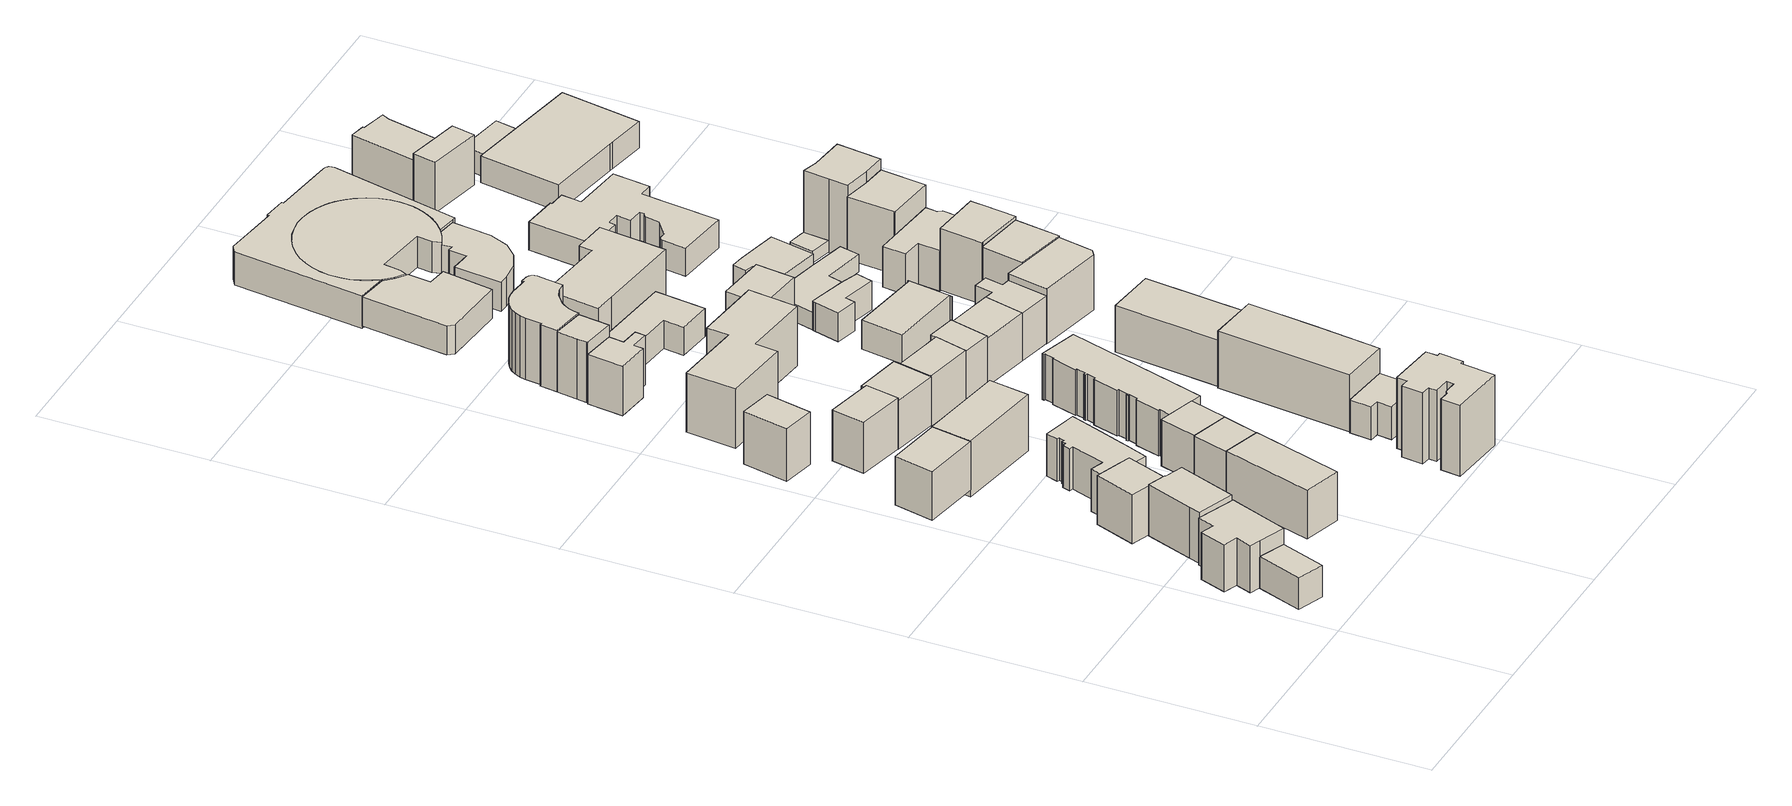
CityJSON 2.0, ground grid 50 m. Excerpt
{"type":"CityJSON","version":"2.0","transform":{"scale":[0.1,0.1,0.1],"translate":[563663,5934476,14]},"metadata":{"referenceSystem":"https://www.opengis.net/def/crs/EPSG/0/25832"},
"CityObjects":{
"building1":{"type":"Building","attributes":{"Gemeindeschluessel":"02100110","Geometrietyp2DReferenz":"3000","BezugspunktDach":"2000","function":"31001_1010","measuredHeight":10.44,"storeysAboveGround":2},"address":[{"country":"Germany","locality":"Hamburg","thoroughfareNumber":"71","thoroughfareName":"Bleicherstraße","postcode":"22767"}],"geometry":[{"type":"Solid","lod":"1","boundaries":[[[[0,1,2,3]],[[4,5,6,7]],[[2,4,7,3]],[[1,5,4,2]],[[0,6,5,1]],[[3,7,6,0]]]]}]},
"building2":{"type":"Building","attributes":{"Gemeindeschluessel":"02100110","Geometrietyp2DReferenz":"3000","BezugspunktDach":"2000","function":"31001_1010","measuredHeight":16.03,"storeysAboveGround":5},"address":[{"country":"Germany","locality":"Hamburg","thoroughfareNumber":"77","thoroughfareName":"Bleicherstraße","postcode":"22767"}],"geometry":[{"type":"Solid","lod":"1","boundaries":[[[[8,9,10,11,12,13,14,15,16]],[[17,18,19,20,21,22,23,24,25]],[[15,17,25,16]],[[14,18,17,15]],[[13,19,18,14]],[[12,20,19,13]],[[11,21,20,12]],[[10,22,21,11]],[[9,23,22,10]],[[8,24,23,9]],[[16,25,24,8]]]]}]},
"building3":{"type":"Building","attributes":{"Gemeindeschluessel":"02100110","Geometrietyp2DReferenz":"3000","BezugspunktDach":"2000","function":"31001_1010","measuredHeight":15.93,"storeysAboveGround":5},"address":[{"country":"Germany","locality":"Hamburg","thoroughfareNumber":"81","thoroughfareName":"Bleicherstraße","postcode":"22767"}],"geometry":[{"type":"Solid","lod":"1","boundaries":[[[[26,27,28,29,30,31,32]],[[33,34,35,36,37,38,39]],[[31,33,39,32]],[[30,34,33,31]],[[29,35,34,30]],[[28,36,35,29]],[[27,37,36,28]],[[26,38,37,27]],[[32,39,38,26]]]]}]},
"building4":{"type":"Building","attributes":{"Gemeindeschluessel":"02100110","Geometrietyp2DReferenz":"3000","BezugspunktDach":"2000","function":"31001_1010","measuredHeight":17.23,"storeysAboveGround":4},"address":[{"country":"Germany","locality":"Hamburg","thoroughfareNumber":"85","thoroughfareName":"Bleicherstraße","postcode":"22767"}],"geometry":[{"type":"Solid","lod":"1","boundaries":[[[[40,41,42,43,44,45,46]],[[47,48,49,50,51,52,53]],[[45,47,53,46]],[[44,48,47,45]],[[43,49,48,44]],[[42,50,49,43]],[[41,51,50,42]],[[40,52,51,41]],[[46,53,52,40]]]]}]},
"building5":{"type":"Building","attributes":{"Gemeindeschluessel":"02100110","Geometrietyp2DReferenz":"3000","BezugspunktDach":"2000","function":"31001_1010","measuredHeight":17.04,"storeysAboveGround":4},"address":[{"country":"Germany","locality":"Hamburg","thoroughfareNumber":"23","thoroughfareName":"Thadenstraße","postcode":"22767"}],"geometry":[{"type":"Solid","lod":"1","boundaries":[[[[54,55,56,57]],[[58,59,60,61]],[[56,58,61,57]],[[55,59,58,56]],[[54,60,59,55]],[[57,61,60,54]]]]}]},
"building6":{"type":"Building","attributes":{"Gemeindeschluessel":"02100110","Geometrietyp2DReferenz":"3000","BezugspunktDach":"2000","function":"31001_1010","measuredHeight":17.11,"storeysAboveGround":4},"address":[{"country":"Germany","locality":"Hamburg","thoroughfareNumber":"70","thoroughfareName":"Bleicherstraße","postcode":"22767"}],"geometry":[{"type":"Solid","lod":"1","boundaries":[[[[62,63,64,65]],[[66,67,68,69]],[[64,66,69,65]],[[63,67,66,64]],[[62,68,67,63]],[[65,69,68,62]]]]}]},
"building7":{"type":"Building","attributes":{"Gemeindeschluessel":"02100110","Geometrietyp2DReferenz":"3000","BezugspunktDach":"2000","function":"31001_1010","measuredHeight":17.33,"storeysAboveGround":4},"address":[{"country":"Germany","locality":"Hamburg","thoroughfareNumber":"6","thoroughfareName":"Lerchenstraße","postcode":"22767"}],"geometry":[{"type":"Solid","lod":"1","boundaries":[[[[70,71,72,73]],[[74,75,76,77]],[[72,74,77,73]],[[71,75,74,72]],[[70,76,75,71]],[[73,77,76,70]]]]}]},
"building8":{"type":"Building","attributes":{"Gemeindeschluessel":"02100110","Geometrietyp2DReferenz":"3000","BezugspunktDach":"2000","function":"31001_1010","measuredHeight":14.76,"storeysAboveGround":3},"address":[{"country":"Germany","locality":"Hamburg","thoroughfareNumber":"87","thoroughfareName":"Bleicherstraße","postcode":"22767"}],"geometry":[{"type":"Solid","lod":"1","boundaries":[[[[78,79,80,81,82,83,84,85,86,87,88,89,90,91,92,93,94,95,96,97]],[[98,99,100,101,102,103,104,105,106,107,108,109,110,111,112,113,114,115,116,117]],[[96,98,117,97]],[[95,99,98,96]],[[94,100,99,95]],[[93,101,100,94]],[[92,102,101,93]],[[91,103,102,92]],[[90,104,103,91]],[[89,105,104,90]],[[88,106,105,89]],[[87,107,106,88]],[[86,108,107,87]],[[85,109,108,86]],[[84,110,109,85]],[[83,111,110,84]],[[82,112,111,83]],[[81,113,112,82]],[[80,114,113,81]],[[79,115,114,80]],[[78,116,115,79]],[[97,117,116,78]]]]}]},
"building9":{"type":"Building","attributes":{"Gemeindeschluessel":"02100110","Geometrietyp2DReferenz":"3000","BezugspunktDach":"2000","function":"31001_1010","measuredHeight":16.86,"storeysAboveGround":4},"address":[{"country":"Germany","locality":"Hamburg","thoroughfareNumber":"20","thoroughfareName":"Thadenstraße","postcode":"22767"}],"geometry":[{"type":"Solid","lod":"1","boundaries":[[[[118,119,120,121]],[[122,123,124,125]],[[120,122,125,121]],[[119,123,122,120]],[[118,124,123,119]],[[121,125,124,118]]]]}]},
"building10":{"type":"Building","attributes":{"Gemeindeschluessel":"02100110","Geometrietyp2DReferenz":"3000","BezugspunktDach":"2000","function":"31001_1120","measuredHeight":19.42,"storeysAboveGround":4},"address":[{"country":"Germany","locality":"Hamburg","thoroughfareNumber":"15","thoroughfareName":"Thadenstraße","postcode":"22767"}],"geometry":[{"type":"Solid","lod":"1","boundaries":[[[[126,127,128,129]],[[130,131,132,133]],[[128,130,133,129]],[[127,131,130,128]],[[126,132,131,127]],[[129,133,132,126]]]]}]},
"building11":{"type":"Building","attributes":{"Gemeindeschluessel":"02100110","Geometrietyp2DReferenz":"3000","BezugspunktDach":"2000","function":"31001_1010","measuredHeight":16.41,"storeysAboveGround":4},"address":[{"country":"Germany","locality":"Hamburg","thoroughfareNumber":"74","thoroughfareName":"Bleicherstraße","postcode":"22767"}],"geometry":[{"type":"Solid","lod":"1","boundaries":[[[[134,135,136,137]],[[138,139,140,141]],[[136,138,141,137]],[[135,139,138,136]],[[134,140,139,135]],[[137,141,140,134]]]]}]},
"building12":{"type":"Building","attributes":{"Gemeindeschluessel":"02100110","Geometrietyp2DReferenz":"3000","BezugspunktDach":"2000","function":"31001_1010","measuredHeight":16.32,"storeysAboveGround":4},"address":[{"country":"Germany","locality":"Hamburg","thoroughfareNumber":"76","thoroughfareName":"Bleicherstraße","postcode":"22767"}],"geometry":[{"type":"Solid","lod":"1","boundaries":[[[[137,142,143,134]],[[144,145,146,147]],[[143,144,147,134]],[[142,145,144,143]],[[137,146,145,142]],[[134,147,146,137]]]]}]},
"building13":{"type":"Building","attributes":{"Gemeindeschluessel":"02100110","Geometrietyp2DReferenz":"3000","BezugspunktDach":"2000","function":"31001_1010","measuredHeight":15.08,"storeysAboveGround":4},"address":[{"country":"Germany","locality":"Hamburg","thoroughfareNumber":"16","thoroughfareName":"Thadenstraße","postcode":"22767"}],"geometry":[{"type":"Solid","lod":"1","boundaries":[[[[148,149,150,151,152,153]],[[154,155,156,157,158,159]],[[152,154,159,153]],[[151,155,154,152]],[[150,156,155,151]],[[149,157,156,150]],[[148,158,157,149]],[[153,159,158,148]]]]}]},
"building14":{"type":"Building","attributes":{"Gemeindeschluessel":"02100110","Geometrietyp2DReferenz":"3000","BezugspunktDach":"2000","function":"31001_1010","measuredHeight":16.01,"storeysAboveGround":4},"address":[{"country":"Germany","locality":"Hamburg","thoroughfareNumber":"20","thoroughfareName":"Lerchenstraße","postcode":"22767"}],"geometry":[{"type":"Solid","lod":"1","boundaries":[[[[160,161,162,163,164,165,166,167]],[[168,169,170,171,172,173,174,175]],[[166,168,175,167]],[[165,169,168,166]],[[164,170,169,165]],[[163,171,170,164]],[[162,172,171,163]],[[161,173,172,162]],[[160,174,173,161]],[[167,175,174,160]]]]}]},
"building15":{"type":"Building","attributes":{"Gemeindeschluessel":"02100110","Geometrietyp2DReferenz":"3000","BezugspunktDach":"2000","function":"31001_1010","measuredHeight":18.78,"storeysAboveGround":4},"address":[{"country":"Germany","locality":"Hamburg","thoroughfareNumber":"24","thoroughfareName":"Lerchenstraße","postcode":"22767"}],"geometry":[{"type":"Solid","lod":"1","boundaries":[[[[176,177,178,179,180,181]],[[182,183,184,185,186,187]],[[180,182,187,181]],[[179,183,182,180]],[[178,184,183,179]],[[177,185,184,178]],[[176,186,185,177]],[[181,187,186,176]]]]}]},
"building16":{"type":"Building","attributes":{"Gemeindeschluessel":"02100110","Geometrietyp2DReferenz":"3000","BezugspunktDach":"2000","function":"31001_2100","measuredHeight":21.26,"storeysAboveGround":2},"address":[{"country":"Germany","locality":"Hamburg","thoroughfareNumber":"16","thoroughfareName":"Lerchenstraße","postcode":"22767"}],"geometry":[{"type":"Solid","lod":"1","boundaries":[[[[188,189,190,191,192,193,194,195]],[[196,197,198,199,200,201,202,203]],[[194,196,203,195]],[[193,197,196,194]],[[192,198,197,193]],[[191,199,198,192]],[[190,200,199,191]],[[189,201,200,190]],[[188,202,201,189]],[[195,203,202,188]]]]}]},
"building17":{"type":"Building","attributes":{"Gemeindeschluessel":"02100110","Geometrietyp2DReferenz":"3000","BezugspunktDach":"2000","function":"31001_1010","measuredHeight":16.61,"storeysAboveGround":4},"address":[{"country":"Germany","locality":"Hamburg","thoroughfareNumber":"14","thoroughfareName":"Thadenstraße","postcode":"22767"}],"geometry":[{"type":"Solid","lod":"1","boundaries":[[[[204,205,206,207]],[[208,209,210,211]],[[206,208,211,207]],[[205,209,208,206]],[[204,210,209,205]],[[207,211,210,204]]]]}]},
"building18":{"type":"Building","attributes":{"Gemeindeschluessel":"02100110","Geometrietyp2DReferenz":"3000","BezugspunktDach":"2000","function":"31001_1010","measuredHeight":16.16,"storeysAboveGround":4},"address":[{"country":"Germany","locality":"Hamburg","thoroughfareNumber":"78","thoroughfareName":"Bleicherstraße","postcode":"22767"}],"geometry":[{"type":"Solid","lod":"1","boundaries":[[[[212,213,214,215,216,217,218,219,220,221,222,223,224,225,226,227,228,229,230,231,232,233,234,235,236,237]],[[238,239,240,241,242,243,244,245,246,247,248,249,250,251,252,253,254,255,256,257,258,259,260,261,262,263]],[[236,238,263,237]],[[235,239,238,236]],[[234,240,239,235]],[[233,241,240,234]],[[232,242,241,233]],[[231,243,242,232]],[[230,244,243,231]],[[229,245,244,230]],[[228,246,245,229]],[[227,247,246,228]],[[226,248,247,227]],[[225,249,248,226]],[[224,250,249,225]],[[223,251,250,224]],[[222,252,251,223]],[[221,253,252,222]],[[220,254,253,221]],[[219,255,254,220]],[[218,256,255,219]],[[217,257,256,218]],[[216,258,257,217]],[[215,259,258,216]],[[214,260,259,215]],[[213,261,260,214]],[[212,262,261,213]],[[237,263,262,212]]]]}]},
"building19":{"type":"Building","attributes":{"Gemeindeschluessel":"02100110","Geometrietyp2DReferenz":"3000","BezugspunktDach":"2000","function":"31001_1120","measuredHeight":22.78,"storeysAboveGround":6},"address":[{"country":"Germany","locality":"Hamburg","thoroughfareNumber":"43","thoroughfareName":"Wohlwillstraße","postcode":"22767"}],"geometry":[{"type":"Solid","lod":"1","boundaries":[[[[264,265,266,267,268,269,270,271,272,273,274,275,276,277,278,279,280,281]],[[282,283,284,285,286,287,288,289,290,291,292,293,294,295,296,297,298,299]],[[280,282,299,281]],[[279,283,282,280]],[[278,284,283,279]],[[277,285,284,278]],[[276,286,285,277]],[[275,287,286,276]],[[274,288,287,275]],[[273,289,288,274]],[[272,290,289,273]],[[271,291,290,272]],[[270,292,291,271]],[[269,293,292,270]],[[268,294,293,269]],[[267,295,294,268]],[[266,296,295,267]],[[265,297,296,266]],[[264,298,297,265]],[[281,299,298,264]]]]}]},
"building20":{"type":"Building","attributes":{"Gemeindeschluessel":"02100110","Geometrietyp2DReferenz":"3000","BezugspunktDach":"2000","function":"31001_2010","measuredHeight":19.16,"storeysAboveGround":6},"address":[{"country":"Germany","locality":"Hamburg","thoroughfareNumber":"28","thoroughfareName":"Lerchenstraße","postcode":"22767"}],"geometry":[{"type":"Solid","lod":"1","boundaries":[[[[300,301,302,303,304,305,306,307,308,309,310,311,312,313,314,315,316,317,318,319,320,321,322,323,324,325,326,327,328,329]],[[330,331,332,333,334,335,336,337,338,339,340,341,342,343,344,345,346,347,348,349,350,351,352,353,354,355,356,357,358,359]],[[328,330,359,329]],[[327,331,330,328]],[[326,332,331,327]],[[325,333,332,326]],[[324,334,333,325]],[[323,335,334,324]],[[322,336,335,323]],[[321,337,336,322]],[[320,338,337,321]],[[319,339,338,320]],[[318,340,339,319]],[[317,341,340,318]],[[316,342,341,317]],[[315,343,342,316]],[[314,344,343,315]],[[313,345,344,314]],[[312,346,345,313]],[[311,347,346,312]],[[310,348,347,311]],[[309,349,348,310]],[[308,350,349,309]],[[307,351,350,308]],[[306,352,351,307]],[[305,353,352,306]],[[304,354,353,305]],[[303,355,354,304]],[[302,356,355,303]],[[301,357,356,302]],[[300,358,357,301]],[[329,359,358,300]]]]}]},
"building21":{"type":"Building","attributes":{"Gemeindeschluessel":"02100110","Geometrietyp2DReferenz":"3000","BezugspunktDach":"2000","function":"31001_1120","measuredHeight":17.09,"storeysAboveGround":4},"address":[{"country":"Germany","locality":"Hamburg","thoroughfareNumber":"47","thoroughfareName":"Wohlwillstraße","postcode":"22767"}],"geometry":[{"type":"Solid","lod":"1","boundaries":[[[[360,361,362,363,364,365]],[[366,367,368,369,370,371]],[[364,366,371,365]],[[363,367,366,364]],[[362,368,367,363]],[[361,369,368,362]],[[360,370,369,361]],[[365,371,370,360]]]]}]},
"building22":{"type":"Building","attributes":{"Gemeindeschluessel":"02100110","Geometrietyp2DReferenz":"3000","BezugspunktDach":"2000","function":"31001_1010","measuredHeight":15.49,"storeysAboveGround":5},"address":[{"country":"Germany","locality":"Hamburg","thoroughfareNumber":"10","thoroughfareName":"Thadenstraße","postcode":"22767"}],"geometry":[{"type":"Solid","lod":"1","boundaries":[[[[372,373,374,375,376]],[[377,378,379,380,381]],[[375,377,381,376]],[[374,378,377,375]],[[373,379,378,374]],[[372,380,379,373]],[[376,381,380,372]]]]}]},
"building23":{"type":"Building","attributes":{"Gemeindeschluessel":"02100110","Geometrietyp2DReferenz":"3000","BezugspunktDach":"2000","function":"31001_2100","measuredHeight":10.9,"storeysAboveGround":2},"address":[{"country":"Germany","locality":"Hamburg","thoroughfareNumber":"24a","thoroughfareName":"Lerchenstraße","postcode":"22767"}],"geometry":[{"type":"Solid","lod":"1","boundaries":[[[[382,383,384,385,386,387,388]],[[389,390,391,392,393,394,395]],[[387,389,395,388]],[[386,390,389,387]],[[385,391,390,386]],[[384,392,391,385]],[[383,393,392,384]],[[382,394,393,383]],[[388,395,394,382]]]]}]},
"building24":{"type":"Building","attributes":{"Gemeindeschluessel":"02100110","Geometrietyp2DReferenz":"3000","BezugspunktDach":"2000","function":"31001_2050","measuredHeight":9,"storeysAboveGround":2},"address":[{"country":"Germany","locality":"Hamburg","thoroughfareName":"Bei der Schilleroper","postcode":"22767"}],"geometry":[{"type":"Solid","lod":"1","boundaries":[[[[396,397,398,399,400,401,402,403,404,405]],[[406,407,408,409,410,411,412,413,414,415]],[[404,406,415,405]],[[403,407,406,404]],[[402,408,407,403]],[[401,409,408,402]],[[400,410,409,401]],[[399,411,410,400]],[[398,412,411,399]],[[397,413,412,398]],[[396,414,413,397]],[[405,415,414,396]]]]}]},
"building25":{"type":"Building","attributes":{"Gemeindeschluessel":"02100110","Geometrietyp2DReferenz":"3000","BezugspunktDach":"2000","function":"31001_1120","measuredHeight":19.13,"storeysAboveGround":4},"address":[{"country":"Germany","locality":"Hamburg","thoroughfareNumber":"49","thoroughfareName":"Wohlwillstraße","postcode":"22767"}],"geometry":[{"type":"Solid","lod":"1","boundaries":[[[[416,417,418,419,420]],[[421,422,423,424,425]],[[419,421,425,420]],[[418,422,421,419]],[[417,423,422,418]],[[416,424,423,417]],[[420,425,424,416]]]]}]},
"building26":{"type":"Building","attributes":{"Gemeindeschluessel":"02100110","Geometrietyp2DReferenz":"3000","BezugspunktDach":"2000","function":"31001_1010","measuredHeight":15.71,"storeysAboveGround":4},"address":[{"country":"Germany","locality":"Hamburg","thoroughfareNumber":"8","thoroughfareName":"Thadenstraße","postcode":"22767"}],"geometry":[{"type":"Solid","lod":"1","boundaries":[[[[426,427,428,429]],[[430,431,432,433]],[[428,430,433,429]],[[427,431,430,428]],[[426,432,431,427]],[[429,433,432,426]]]]}]},
"building27":{"type":"Building","attributes":{"Gemeindeschluessel":"02100110","Geometrietyp2DReferenz":"3000","BezugspunktDach":"2000","function":"31001_2010","measuredHeight":18.88,"storeysAboveGround":4},"address":[{"country":"Germany","locality":"Hamburg","thoroughfareNumber":"28a","thoroughfareName":"Lerchenstraße","postcode":"22767"}],"geometry":[{"type":"Solid","lod":"1","boundaries":[[[[386,385,434,435,436,437,438,439,440,441]],[[442,443,444,445,446,447,448,449,450,451]],[[440,442,451,441]],[[439,443,442,440]],[[438,444,443,439]],[[437,445,444,438]],[[436,446,445,437]],[[435,447,446,436]],[[434,448,447,435]],[[385,449,448,434]],[[386,450,449,385]],[[441,451,450,386]]]]}]},
"building28":{"type":"Building","attributes":{"Gemeindeschluessel":"02100110","Geometrietyp2DReferenz":"3000","BezugspunktDach":"2000","function":"31001_2100","measuredHeight":14.13,"storeysAboveGround":2},"address":[{"country":"Germany","locality":"Hamburg","thoroughfareName":"Lerchenstraße","postcode":"22767"}],"geometry":[{"type":"Solid","lod":"1","boundaries":[[[[452,453,454,455]],[[456,457,458,459]],[[454,456,459,455]],[[453,457,456,454]],[[452,458,457,453]],[[455,459,458,452]]]]}]},
"building29":{"type":"Building","attributes":{"Gemeindeschluessel":"02100110","Geometrietyp2DReferenz":"3000","BezugspunktDach":"2000","function":"31001_2140","measuredHeight":9,"storeysAboveGround":1},"address":[{"country":"Germany","locality":"Hamburg","thoroughfareName":"Beim Grünen Jäger","postcode":"22767"}],"geometry":[{"type":"Solid","lod":"1","boundaries":[[[[460,461,462,463,464,465,466,467]],[[468,469,470,471,472,473,474,475]],[[466,468,475,467]],[[465,469,468,466]],[[464,470,469,465]],[[463,471,470,464]],[[462,472,471,463]],[[461,473,472,462]],[[460,474,473,461]],[[467,475,474,460]]]]}]},
"building30":{"type":"Building","attributes":{"Gemeindeschluessel":"02100110","Geometrietyp2DReferenz":"3000","BezugspunktDach":"2000","function":"31001_1120","measuredHeight":15.22,"storeysAboveGround":3},"address":[{"country":"Germany","locality":"Hamburg","thoroughfareNumber":"6","thoroughfareName":"Thadenstraße","postcode":"22767"}],"geometry":[{"type":"Solid","lod":"1","boundaries":[[[[428,427,476,477,478,479,480,481,482]],[[483,484,485,486,487,488,489,490,491]],[[481,483,491,482]],[[480,484,483,481]],[[479,485,484,480]],[[478,486,485,479]],[[477,487,486,478]],[[476,488,487,477]],[[427,489,488,476]],[[428,490,489,427]],[[482,491,490,428]]]]}]},
"building31":{"type":"Building","attributes":{"Gemeindeschluessel":"02100110","Geometrietyp2DReferenz":"3000","BezugspunktDach":"2000","function":"31001_1120","measuredHeight":15.94,"storeysAboveGround":4},"address":[{"country":"Germany","locality":"Hamburg","thoroughfareNumber":"1","thoroughfareName":"Thadenstraße","postcode":"22767"}],"geometry":[{"type":"Solid","lod":"1","boundaries":[[[[492,493,494,495]],[[496,497,498,499]],[[494,496,499,495]],[[493,497,496,494]],[[492,498,497,493]],[[495,499,498,492]]]]}]},
"building32":{"type":"Building","attributes":{"Gemeindeschluessel":"02100110","Geometrietyp2DReferenz":"3000","BezugspunktDach":"2000","function":"31001_2140","measuredHeight":9,"storeysAboveGround":2},"address":[{"country":"Germany","locality":"Hamburg","thoroughfareName":"Beim Grünen Jäger","postcode":"22767"}],"geometry":[{"type":"Solid","lod":"1","boundaries":[[[[500,501,502,503,504,505,506,507,508]],[[509,510,511,512,513,514,515,516,517]],[[507,509,517,508]],[[506,510,509,507]],[[505,511,510,506]],[[504,512,511,505]],[[503,513,512,504]],[[502,514,513,503]],[[501,515,514,502]],[[500,516,515,501]],[[508,517,516,500]]]]}]},
"building33":{"type":"Building","attributes":{"Gemeindeschluessel":"02100110","Geometrietyp2DReferenz":"3000","BezugspunktDach":"2000","function":"31001_2050","measuredHeight":9,"storeysAboveGround":2},"address":[{"country":"Germany","locality":"Hamburg","thoroughfareNumber":"20","thoroughfareName":"Bei der Schilleroper","postcode":"22767"}],"geometry":[{"type":"Solid","lod":"1","boundaries":[[[[518,519,520,521,522,523,524,525,526,527,528,529,530,531]],[[532,533,534,535,536,537,538,539,540,541,542,543,544,545]],[[530,532,545,531]],[[529,533,532,530]],[[528,534,533,529]],[[527,535,534,528]],[[526,536,535,527]],[[525,537,536,526]],[[524,538,537,525]],[[523,539,538,524]],[[522,540,539,523]],[[521,541,540,522]],[[520,542,541,521]],[[519,543,542,520]],[[518,544,543,519]],[[531,545,544,518]]]]}]},
"building34":{"type":"Building","attributes":{"Gemeindeschluessel":"02100110","Geometrietyp2DReferenz":"3000","BezugspunktDach":"2000","function":"31001_2050","measuredHeight":14.36,"storeysAboveGround":2},"address":[{"country":"Germany","locality":"Hamburg","thoroughfareName":"Bei der Schilleroper","postcode":"22767"}],"geometry":[{"type":"Solid","lod":"1","boundaries":[[[[546,547,548,549,550,551,552,553,554,555,556,557,558,559,560,561,562,563,564,565,566,567,568,569,570,571,572,573,574,575,576,577,578,579,580,581,582,583,584]],[[585,586,587,588,589,590,591,592,593,594,595,596,597,598,599,600,601,602,603,604,605,606,607,608,609,610,611,612,613,614,615,616,617,618,619,620,621,622,623]],[[583,585,623,584]],[[582,586,585,583]],[[581,587,586,582]],[[580,588,587,581]],[[579,589,588,580]],[[578,590,589,579]],[[577,591,590,578]],[[576,592,591,577]],[[575,593,592,576]],[[574,594,593,575]],[[573,595,594,574]],[[572,596,595,573]],[[571,597,596,572]],[[570,598,597,571]],[[569,599,598,570]],[[568,600,599,569]],[[567,601,600,568]],[[566,602,601,567]],[[565,603,602,566]],[[564,604,603,565]],[[563,605,604,564]],[[562,606,605,563]],[[561,607,606,562]],[[560,608,607,561]],[[559,609,608,560]],[[558,610,609,559]],[[557,611,610,558]],[[556,612,611,557]],[[555,613,612,556]],[[554,614,613,555]],[[553,615,614,554]],[[552,616,615,553]],[[551,617,616,552]],[[550,618,617,551]],[[549,619,618,550]],[[548,620,619,549]],[[547,621,620,548]],[[546,622,621,547]],[[584,623,622,546]]]]}]},
"building35":{"type":"Building","attributes":{"Gemeindeschluessel":"02100110","Geometrietyp2DReferenz":"3000","BezugspunktDach":"2000","function":"31001_2050","measuredHeight":10.22,"storeysAboveGround":2},"address":[{"country":"Germany","locality":"Hamburg","thoroughfareNumber":"14","thoroughfareName":"Bei der Schilleroper","postcode":"22767"}],"geometry":[{"type":"Solid","lod":"1","boundaries":[[[[624,625,626,627,628,629,630,631,632,633,634,635,636,637,638,639,640,641,642,643,644,645,646,647,648,649,650,651,652,653,654,655,656,657,658,659,660,661,662,663,664,665,666,667,668,669,670]],[[671,672,673,674,675,676,677,678,679,680,681,682,683,684,614,613,612,611,610,609,608,607,606,605,604,603,602,601,600,599,598,685,686,687,688,689,690,691,591,692,693,694,695,696,697,698,623]],[[669,671,623,670]],[[668,672,671,669]],[[667,673,672,668]],[[666,674,673,667]],[[665,675,674,666]],[[664,676,675,665]],[[663,677,676,664]],[[662,678,677,663]],[[661,679,678,662]],[[660,680,679,661]],[[659,681,680,660]],[[658,682,681,659]],[[657,683,682,658]],[[656,684,683,657]],[[655,614,684,656]],[[654,613,614,655]],[[653,612,613,654]],[[652,611,612,653]],[[651,610,611,652]],[[650,609,610,651]],[[649,608,609,650]],[[648,607,608,649]],[[647,606,607,648]],[[646,605,606,647]],[[645,604,605,646]],[[644,603,604,645]],[[643,602,603,644]],[[642,601,602,643]],[[641,600,601,642]],[[640,599,600,641]],[[639,598,599,640]],[[638,685,598,639]],[[637,686,685,638]],[[636,687,686,637]],[[635,688,687,636]],[[634,689,688,635]],[[633,690,689,634]],[[632,691,690,633]],[[631,591,691,632]],[[630,692,591,631]],[[629,693,692,630]],[[628,694,693,629]],[[627,695,694,628]],[[626,696,695,627]],[[625,697,696,626]],[[624,698,697,625]],[[670,623,698,624]]]]}]},
"building36":{"type":"Building","attributes":{"Gemeindeschluessel":"02100110","Geometrietyp2DReferenz":"3000","BezugspunktDach":"2000","function":"31001_1120","measuredHeight":17.07,"storeysAboveGround":4},"address":[{"country":"Germany","locality":"Hamburg","thoroughfareNumber":"4","thoroughfareName":"Thadenstraße","postcode":"22767"}],"geometry":[{"type":"Solid","lod":"1","boundaries":[[[[699,700,701,702,703,704]],[[705,706,707,708,709,710]],[[703,705,710,704]],[[702,706,705,703]],[[701,707,706,702]],[[700,708,707,701]],[[699,709,708,700]],[[704,710,709,699]]]]}]},
"building37":{"type":"Building","attributes":{"Gemeindeschluessel":"02100110","Geometrietyp2DReferenz":"3000","BezugspunktDach":"2000","function":"31001_1120","measuredHeight":7.04,"storeysAboveGround":2},"address":[{"country":"Germany","locality":"Hamburg","thoroughfareName":"Beim Grünen Jäger","postcode":"22767"}],"geometry":[{"type":"Solid","lod":"1","boundaries":[[[[711,712,713,505,504,503,714,715,716,717,718,719,720]],[[721,722,723,724,725,726,727,728,729,730,731,732,733]],[[719,721,733,720]],[[718,722,721,719]],[[717,723,722,718]],[[716,724,723,717]],[[715,725,724,716]],[[714,726,725,715]],[[503,727,726,714]],[[504,728,727,503]],[[505,729,728,504]],[[713,730,729,505]],[[712,731,730,713]],[[711,732,731,712]],[[720,733,732,711]]]]}]},
"building38":{"type":"Building","attributes":{"Gemeindeschluessel":"02100110","Geometrietyp2DReferenz":"3000","BezugspunktDach":"2000","function":"31001_2010","measuredHeight":8.61,"storeysAboveGround":2},"address":[{"country":"Germany","locality":"Hamburg","thoroughfareNumber":"6a","thoroughfareName":"Beim Grünen Jäger","postcode":"22767"}],"geometry":[{"type":"Solid","lod":"1","boundaries":[[[[734,735,736,737,738,739,740,741,742,743]],[[744,745,746,747,748,749,750,751,752,753]],[[742,744,753,743]],[[741,745,744,742]],[[740,746,745,741]],[[739,747,746,740]],[[738,748,747,739]],[[737,749,748,738]],[[736,750,749,737]],[[735,751,750,736]],[[734,752,751,735]],[[743,753,752,734]]]]}]},
"building39":{"type":"Building","attributes":{"Gemeindeschluessel":"02100110","Geometrietyp2DReferenz":"3000","BezugspunktDach":"2000","function":"31001_1120","measuredHeight":17.45,"storeysAboveGround":4},"address":[{"country":"Germany","locality":"Hamburg","thoroughfareNumber":"1","thoroughfareName":"Beim Grünen Jäger","postcode":"22767"}],"geometry":[{"type":"Solid","lod":"1","boundaries":[[[[754,755,756,757,758]],[[759,760,761,762,763]],[[757,759,763,758]],[[756,760,759,757]],[[755,761,760,756]],[[754,762,761,755]],[[758,763,762,754]]]]}]},
"building40":{"type":"Building","attributes":{"Gemeindeschluessel":"02100110","Geometrietyp2DReferenz":"3000","BezugspunktDach":"2000","function":"31001_1120","measuredHeight":21.69,"storeysAboveGround":5},"address":[{"country":"Germany","locality":"Hamburg","thoroughfareNumber":"2","thoroughfareName":"Beim Grünen Jäger","postcode":"22767"}],"geometry":[{"type":"Solid","lod":"1","boundaries":[[[[764,765,766,767,768,769,770]],[[771,772,773,774,775,776,777]],[[769,771,777,770]],[[768,772,771,769]],[[767,773,772,768]],[[766,774,773,767]],[[765,775,774,766]],[[764,776,775,765]],[[770,777,776,764]]]]}]},
"building41":{"type":"Building","attributes":{"Gemeindeschluessel":"02100110","Geometrietyp2DReferenz":"3000","BezugspunktDach":"2000","function":"31001_1120","measuredHeight":21.73,"storeysAboveGround":5},"address":[{"country":"Germany","locality":"Hamburg","thoroughfareNumber":"3","thoroughfareName":"Beim Grünen Jäger","postcode":"22767"}],"geometry":[{"type":"Solid","lod":"1","boundaries":[[[[778,779,780,781,782,783,784,785,786,787,788]],[[789,790,791,792,793,794,795,796,797,798,799]],[[787,789,799,788]],[[786,790,789,787]],[[785,791,790,786]],[[784,792,791,785]],[[783,793,792,784]],[[782,794,793,783]],[[781,795,794,782]],[[780,796,795,781]],[[779,797,796,780]],[[778,798,797,779]],[[788,799,798,778]]]]}]},
"building42":{"type":"Building","attributes":{"name":"Haus der Familie","Gemeindeschluessel":"02100110","Geometrietyp2DReferenz":"3000","BezugspunktDach":"2000","function":"31001_3060","measuredHeight":12.96,"storeysAboveGround":3},"address":[{"country":"Germany","locality":"Hamburg","thoroughfareNumber":"15","thoroughfareName":"Bei der Schilleroper","postcode":"22767"}],"geometry":[{"type":"Solid","lod":"1","boundaries":[[[[800,801,802,803,804,805,806,807,808,809,810,811,812,813,814,815,816,817,818,819,820,821,822]],[[823,824,825,826,827,828,829,830,831,832,833,834,835,836,837,838,839,840,841,842,843,844,845]],[[821,823,845,822]],[[820,824,823,821]],[[819,825,824,820]],[[818,826,825,819]],[[817,827,826,818]],[[816,828,827,817]],[[815,829,828,816]],[[814,830,829,815]],[[813,831,830,814]],[[812,832,831,813]],[[811,833,832,812]],[[810,834,833,811]],[[809,835,834,810]],[[808,836,835,809]],[[807,837,836,808]],[[806,838,837,807]],[[805,839,838,806]],[[804,840,839,805]],[[803,841,840,804]],[[802,842,841,803]],[[801,843,842,802]],[[800,844,843,801]],[[822,845,844,800]]]]}]},
"building43":{"type":"Building","attributes":{"Gemeindeschluessel":"02100110","Geometrietyp2DReferenz":"3000","BezugspunktDach":"2000","function":"31001_2460","measuredHeight":3.6,"storeysAboveGround":1},"address":[{"country":"Germany","locality":"Hamburg","thoroughfareName":"Beim Grünen Jäger","postcode":"20359"}],"geometry":[{"type":"Solid","lod":"1","boundaries":[[[[846,847,848,849,850]],[[851,852,853,854,855]],[[849,851,855,850]],[[848,852,851,849]],[[847,853,852,848]],[[846,854,853,847]],[[850,855,854,846]]]]}]},
"building44":{"type":"Building","attributes":{"Gemeindeschluessel":"02100110","Geometrietyp2DReferenz":"3000","BezugspunktDach":"2000","function":"31001_1120","measuredHeight":21.76,"storeysAboveGround":5},"address":[{"country":"Germany","locality":"Hamburg","thoroughfareNumber":"4","thoroughfareName":"Beim Grünen Jäger","postcode":"22767"}],"geometry":[{"type":"Solid","lod":"1","boundaries":[[[[856,857,858,859,860,861,862,863,864]],[[865,866,867,868,869,870,871,872,873]],[[863,865,873,864]],[[862,866,865,863]],[[861,867,866,862]],[[860,868,867,861]],[[859,869,868,860]],[[858,870,869,859]],[[857,871,870,858]],[[856,872,871,857]],[[864,873,872,856]]]]}]},
"building45":{"type":"Building","attributes":{"Gemeindeschluessel":"02100110","Geometrietyp2DReferenz":"3000","BezugspunktDach":"2000","function":"31001_1120","measuredHeight":23.58,"storeysAboveGround":5},"address":[{"country":"Germany","locality":"Hamburg","thoroughfareNumber":"6","thoroughfareName":"Beim Grünen Jäger","postcode":"22767"}],"geometry":[{"type":"Solid","lod":"1","boundaries":[[[[874,875,862,861,860,876,877,878]],[[879,880,881,882,883,884,885,886]],[[877,879,886,878]],[[876,880,879,877]],[[860,881,880,876]],[[861,882,881,860]],[[862,883,882,861]],[[875,884,883,862]],[[874,885,884,875]],[[878,886,885,874]]]]}]},
"building46":{"type":"Building","attributes":{"Gemeindeschluessel":"02100110","Geometrietyp2DReferenz":"3000","BezugspunktDach":"2000","function":"31001_1010","measuredHeight":16.69,"storeysAboveGround":4},"address":[{"country":"Germany","locality":"Hamburg","thoroughfareNumber":"9","thoroughfareName":"Bei der Schilleroper","postcode":"22767"}],"geometry":[{"type":"Solid","lod":"1","boundaries":[[[[887,888,889,890,891,892,893]],[[894,895,896,897,898,899,900]],[[892,894,900,893]],[[891,895,894,892]],[[890,896,895,891]],[[889,897,896,890]],[[888,898,897,889]],[[887,899,898,888]],[[893,900,899,887]]]]}]},
"building47":{"type":"Building","attributes":{"Gemeindeschluessel":"02100110","Geometrietyp2DReferenz":"3000","BezugspunktDach":"2000","function":"31001_1010","measuredHeight":13.02,"storeysAboveGround":4},"address":[{"country":"Germany","locality":"Hamburg","thoroughfareName":"Bei der Schilleroper","postcode":"22767"}],"geometry":[{"type":"Solid","lod":"1","boundaries":[[[[901,902,903,904,905,906,907,908,909]],[[910,911,912,913,914,915,916,917,918]],[[908,910,918,909]],[[907,911,910,908]],[[906,912,911,907]],[[905,913,912,906]],[[904,914,913,905]],[[903,915,914,904]],[[902,916,915,903]],[[901,917,916,902]],[[909,918,917,901]]]]}]},
"building48":{"type":"Building","attributes":{"Gemeindeschluessel":"02100110","Geometrietyp2DReferenz":"3000","BezugspunktDach":"2000","function":"31001_2010","measuredHeight":8.77,"storeysAboveGround":1},"address":[{"country":"Germany","locality":"Hamburg","thoroughfareName":"Beim Grünen Jäger","postcode":"22767"}],"geometry":[{"type":"Solid","lod":"1","boundaries":[[[[919,920,921,922]],[[923,924,925,926]],[[921,923,926,922]],[[920,924,923,921]],[[919,925,924,920]],[[922,926,925,919]]]]}]},
"building49":{"type":"Building","attributes":{"Gemeindeschluessel":"02100110","Geometrietyp2DReferenz":"3000","BezugspunktDach":"2000","function":"31001_2460","measuredHeight":8.2,"storeysAboveGround":2},"address":[{"country":"Germany","locality":"Hamburg","thoroughfareName":"Beim Grünen Jäger","postcode":"22767"}],"geometry":[{"type":"Solid","lod":"1","boundaries":[[[[927,928,929,930,931,932,933]],[[934,935,936,937,938,939,940]],[[932,934,940,933]],[[931,935,934,932]],[[930,936,935,931]],[[929,937,936,930]],[[928,938,937,929]],[[927,939,938,928]],[[933,940,939,927]]]]}]}
},
"vertices":[
[88,266,9],[168,234,9],[119,102,9],[38,132,9],[119,102,107],[168,234,107],[88,266,107],[38,132,107],
[88,266,10],[56,278,10],[74,326,10],[32,342,10],[61,421,10],[101,406,10],[120,456,10],[235,411,10],[168,234,10],[235,411,156],[120,456,156],[101,406,156],[61,421,156],[32,342,156],[74,326,156],[56,278,156],[88,266,156],[168,234,156],
[124,455,12],[137,491,12],[189,631,12],[243,611,12],[242,609,12],[299,588,12],[234,414,12],[299,588,171],[242,609,171],[243,611,171],[189,631,171],[137,491,171],[124,455,171],[234,414,171],
[256,746,15],[290,734,15],[244,610,15],[243,611,15],[189,631,15],[132,652,15],[178,774,15],[132,652,166],[189,631,166],[243,611,166],[244,610,166],[290,734,166],[256,746,166],[178,774,166],
[1,1164,24],[28,1283,24],[196,1255,24],[175,1135,24],[196,1255,174],[28,1283,174],[1,1164,174],[175,1135,174],
[548,488,8],[467,220,8],[353,254,8],[435,523,8],[353,254,159],[467,220,159],[548,488,159],[435,523,159],
[146,1705,18],[117,1568,18],[18,1589,18],[47,1726,18],[18,1589,181],[117,1568,181],[146,1705,181],[47,1726,181],
[290,734,11],[256,746,11],[260,757,11],[217,773,11],[233,817,11],[273,802,11],[308,905,11],[297,908,11],[305,931,11],[315,928,11],[320,941,11],[327,938,11],[332,954,11],[325,956,11],[336,992,11],[440,966,11],[405,869,11],[381,804,11],[373,781,11],[347,713,11],[373,781,142],[381,804,142],[405,869,142],[440,966,142],[336,992,142],[325,956,142],[332,954,142],[327,938,142],[320,941,142],[315,928,142],[305,931,142],[297,908,142],[308,905,142],[273,802,142],[233,817,142],[217,773,142],[260,757,142],[256,746,142],[290,734,142],[347,713,142],
[126,1418,26],[147,1518,26],[290,1487,26],[270,1387,26],[290,1487,184],[147,1518,184],[126,1418,184],[270,1387,184],
[196,1255,2],[458,1212,2],[438,1092,2],[175,1135,2],[438,1092,176],[458,1212,176],[196,1255,176],[175,1135,176],
[581,596,15],[548,488,15],[435,523,15],[467,630,15],[435,523,158],[548,488,158],[581,596,158],[467,630,158],
[501,740,15],[614,706,15],[614,706,159],[501,740,159],[467,630,159],[581,596,159],
[270,1387,24],[290,1487,24],[293,1504,24],[435,1476,24],[431,1455,24],[410,1357,24],[431,1455,175],[435,1476,175],[293,1504,175],[290,1487,175],[270,1387,175],[410,1357,175],
[199,2085,35],[99,2097,35],[112,2203,35],[211,2188,35],[205,2143,35],[261,2136,35],[257,2106,35],[202,2113,35],[257,2106,188],[261,2136,188],[205,2143,188],[211,2188,188],[112,2203,188],[99,2097,188],[199,2085,188],[202,2113,188],
[211,2188,38],[112,2203,38],[113,2208,38],[116,2237,38],[125,2297,38],[223,2280,38],[125,2297,225],[116,2237,225],[113,2208,225],[112,2203,225],[211,2188,225],[223,2280,225],
[112,1779,13],[129,1928,13],[338,1904,13],[345,1970,13],[555,1947,13],[537,1800,13],[329,1824,13],[321,1755,13],[329,1824,197],[537,1800,197],[555,1947,197],[345,1970,197],[338,1904,197],[129,1928,197],[112,1779,197],[321,1755,197],
[410,1357,22],[431,1455,22],[584,1424,22],[557,1326,22],[584,1424,178],[431,1455,178],[410,1357,178],[557,1326,178],
[774,1119,15],[647,696,15],[533,730,15],[544,765,15],[540,766,15],[562,840,15],[567,840,15],[575,867,15],[571,868,15],[572,874,15],[577,872,15],[586,902,15],[581,903,15],[604,981,15],[609,980,15],[618,1007,15],[613,1009,15],[615,1015,15],[620,1014,15],[628,1041,15],[624,1042,15],[647,1119,15],[652,1118,15],[660,1146,15],[656,1147,15],[658,1154,15],[656,1147,157],[660,1146,157],[652,1118,157],[647,1119,157],[624,1042,157],[628,1041,157],[620,1014,157],[615,1015,157],[613,1009,157],[618,1007,157],[609,980,157],[604,981,157],[581,903,157],[586,902,157],[577,872,157],[572,874,157],[571,868,157],[575,867,157],[567,840,157],[562,840,157],[540,766,157],[544,765,157],[533,730,157],[647,696,157],[774,1119,157],[658,1154,157],
[802,23,1],[809,82,1],[838,78,1],[847,85,1],[887,81,1],[890,103,1],[840,109,1],[843,133,1],[814,136,1],[822,201,1],[850,198,1],[854,229,1],[996,212,1],[992,177,1],[1004,176,1],[996,105,1],[984,106,1],[972,4,1],[984,106,221],[996,105,221],[1004,176,221],[992,177,221],[996,212,221],[854,229,221],[850,198,221],[822,201,221],[814,136,221],[843,133,221],[840,109,221],[890,103,221],[887,81,221],[847,85,221],[838,78,221],[809,82,221],[802,23,221],[972,4,221],
[325,2374,39],[299,2371,39],[276,2362,39],[250,2342,39],[240,2329,39],[232,2314,39],[226,2297,39],[223,2280,39],[125,2297,39],[132,2348,39],[138,2347,39],[144,2397,39],[148,2415,39],[156,2431,39],[166,2446,39],[179,2458,39],[194,2468,39],[211,2475,39],[228,2478,39],[246,2478,39],[299,2472,39],[300,2479,39],[321,2476,39],[328,2473,39],[334,2468,39],[337,2461,39],[338,2453,39],[334,2424,39],[334,2423,39],[327,2374,39],[334,2423,230],[334,2424,230],[338,2453,230],[337,2461,230],[334,2468,230],[328,2473,230],[321,2476,230],[300,2479,230],[299,2472,230],[246,2478,230],[228,2478,230],[211,2475,230],[194,2468,230],[179,2458,230],[166,2446,230],[156,2431,230],[148,2415,230],[144,2397,230],[138,2347,230],[132,2348,230],[125,2297,230],[223,2280,230],[226,2297,230],[232,2314,230],[240,2329,230],[250,2342,230],[276,2362,230],[299,2371,230],[325,2374,230],[327,2374,230],
[881,256,4],[886,301,4],[858,304,4],[865,369,4],[1013,352,4],[999,243,4],[1013,352,106],[865,369,106],[858,304,106],[886,301,106],[881,256,106],[999,243,106],
[584,1424,21],[590,1442,21],[676,1424,21],[646,1307,21],[557,1326,21],[646,1307,176],[676,1424,176],[590,1442,176],[584,1424,176],[557,1326,176],
[464,2092,8],[472,2152,8],[300,2173,8],[311,2266,8],[371,2256,8],[588,2230,8],[569,2079,8],[588,2230,95],[371,2256,95],[311,2266,95],[300,2173,95],[472,2152,95],[464,2092,95],[569,2079,95],
[337,2758,38],[396,2749,38],[372,2597,38],[179,2614,38],[165,2632,38],[197,2889,38],[290,2874,38],[312,2850,38],[339,2830,38],[345,2826,38],[339,2830,128],[312,2850,128],[290,2874,128],[197,2889,128],[165,2632,128],[179,2614,128],[372,2597,128],[396,2749,128],[337,2758,128],[345,2826,128],
[910,768,7],[1062,751,7],[1039,554,7],[1013,352,7],[865,369,7],[1013,352,183],[1039,554,183],[1062,751,183],[910,768,183],[865,369,183],
[676,1424,20],[823,1393,20],[794,1275,20],[646,1307,20],[794,1275,169],[823,1393,169],[676,1424,169],[646,1307,169],
[325,2374,8],[327,2374,8],[334,2423,8],[334,2424,8],[555,2396,8],[560,2436,8],[662,2424,8],[638,2224,8],[662,2424,197],[560,2436,197],[555,2396,197],[334,2424,197],[334,2423,197],[327,2374,197],[325,2374,197],[311,2266,197],[371,2256,197],[638,2224,197],
[712,1999,28],[697,1883,28],[549,1901,28],[563,2017,28],[549,1901,169],[697,1883,169],[712,1999,169],[563,2017,169],
[668,1676,21],[887,1643,21],[888,1647,21],[890,1646,21],[870,1511,21],[869,1512,21],[870,1518,21],[649,1552,21],[870,1518,111],[869,1512,111],[870,1511,111],[890,1646,111],[888,1647,111],[887,1643,111],[668,1676,111],[649,1552,111],
[823,1394,20],[852,1388,20],[863,1442,20],[908,1433,20],[897,1379,20],[922,1374,20],[897,1253,20],[922,1374,167],[897,1379,167],[908,1433,167],[863,1442,167],[852,1388,167],[823,1394,167],[823,1393,167],[794,1275,167],[897,1253,167],
[1096,1062,12],[1062,751,12],[910,768,12],[946,1079,12],[910,768,156],[1062,751,156],[1096,1062,156],[946,1079,156],
[677,1748,19],[697,1823,19],[699,1829,19],[700,1832,19],[811,1801,19],[865,1782,19],[851,1733,19],[749,1759,19],[741,1730,19],[749,1759,109],[851,1733,109],[865,1782,109],[811,1801,109],[700,1832,109],[699,1829,109],[697,1823,109],[677,1748,109],[741,1730,109],
[542,2821,34],[566,2837,34],[624,2828,34],[610,2712,34],[586,2655,34],[548,2617,34],[502,2596,34],[444,2591,34],[417,2593,34],[433,2734,34],[495,2727,34],[502,2782,34],[517,2780,34],[515,2808,34],[517,2780,124],[502,2782,124],[495,2727,124],[433,2734,124],[417,2593,124],[444,2591,124],[502,2596,124],[548,2617,124],[586,2655,124],[610,2712,124],[624,2828,124],[566,2837,124],[542,2821,124],[515,2808,124],
[542,2821,36],[515,2808,36],[507,2834,36],[513,2878,36],[356,2900,36],[349,2850,36],[339,2830,36],[312,2850,36],[290,2874,36],[275,2898,36],[263,2924,36],[255,2951,36],[252,2979,36],[252,3008,36],[256,3036,36],[265,3063,36],[277,3088,36],[293,3112,36],[312,3133,36],[334,3151,36],[358,3166,36],[384,3177,36],[412,3184,36],[440,3188,36],[468,3187,36],[501,3180,36],[532,3169,36],[561,3152,36],[586,3131,36],[607,3105,36],[624,3076,36],[636,3045,36],[642,3013,36],[643,2980,36],[638,2947,36],[627,2915,36],[611,2886,36],[591,2860,36],[566,2837,36],[591,2860,132],[611,2886,132],[627,2915,132],[638,2947,132],[643,2980,132],[642,3013,132],[636,3045,132],[624,3076,132],[607,3105,132],[586,3131,132],[561,3152,132],[532,3169,132],[501,3180,132],[468,3187,132],[440,3188,132],[412,3184,132],[384,3177,132],[358,3166,132],[334,3151,132],[312,3133,132],[293,3112,132],[277,3088,132],[265,3063,132],[256,3036,132],[252,3008,132],[252,2979,132],[255,2951,132],[263,2924,132],[275,2898,132],[290,2874,132],[312,2850,132],[339,2830,132],[349,2850,132],[356,2900,132],[513,2878,132],[507,2834,132],[515,2808,132],[542,2821,132],[566,2837,132],
[588,2857,30],[607,2879,30],[622,2904,30],[633,2931,30],[640,2959,30],[643,2988,30],[642,3017,30],[636,3045,30],[626,3073,30],[612,3098,30],[594,3121,30],[574,3142,30],[550,3159,30],[524,3172,30],[497,3182,30],[468,3187,30],[440,3188,30],[412,3184,30],[384,3177,30],[358,3166,30],[334,3151,30],[312,3133,30],[293,3112,30],[277,3088,30],[265,3063,30],[256,3036,30],[252,3008,30],[252,2979,30],[255,2951,30],[263,2924,30],[275,2898,30],[290,2874,30],[197,2889,30],[246,3277,30],[270,3292,30],[442,3269,30],[443,3275,30],[513,3266,30],[512,3260,30],[704,3235,30],[712,3233,30],[718,3227,30],[721,3219,30],[721,3211,30],[635,2827,30],[624,2828,30],[566,2837,30],[624,2828,132],[635,2827,132],[721,3211,132],[721,3219,132],[718,3227,132],[712,3233,132],[704,3235,132],[512,3260,132],[513,3266,132],[443,3275,132],[442,3269,132],[270,3292,132],[246,3277,132],[197,2889,132],[497,3182,132],[524,3172,132],[550,3159,132],[574,3142,132],[594,3121,132],[612,3098,132],[626,3073,132],[642,3017,132],[643,2988,132],[640,2959,132],[633,2931,132],[622,2904,132],[607,2879,132],[588,2857,132],
[1095,1210,18],[897,1253,18],[922,1374,18],[978,1361,18],[1133,1327,18],[1113,1223,18],[1133,1327,189],[978,1361,189],[922,1374,189],[897,1253,189],[1095,1210,189],[1113,1223,189],
[854,1789,19],[874,1783,19],[873,1780,19],[728,1935,19],[740,1932,19],[748,1961,19],[906,1926,19],[1015,1899,19],[1002,1840,19],[876,1868,19],[1002,1840,73],[1015,1899,73],[906,1926,73],[748,1961,73],[740,1932,73],[728,1935,73],[700,1832,73],[811,1801,73],[865,1782,73],[873,1780,73],[874,1783,73],[854,1789,73],[876,1868,73],
[736,1964,22],[748,2009,22],[774,2002,22],[786,2043,22],[760,2051,22],[771,2092,22],[809,2086,22],[868,2073,22],[933,2058,22],[906,1926,22],[933,2058,108],[868,2073,108],[809,2086,108],[771,2092,108],[760,2051,108],[786,2043,108],[774,2002,108],[748,2009,108],[736,1964,108],[906,1926,108],
[978,1361,19],[1001,1485,19],[1003,1485,19],[1153,1461,19],[1133,1327,19],[1153,1461,194],[1003,1485,194],[1001,1485,194],[978,1361,194],[1133,1327,194],
[1165,1558,15],[1153,1461,15],[1003,1485,15],[1001,1485,15],[1017,1614,15],[1169,1597,15],[1168,1589,15],[1169,1597,206],[1017,1614,206],[1001,1485,206],[1003,1485,206],[1153,1461,206],[1165,1558,206],[1168,1589,206],
[1173,1630,13],[1169,1597,13],[1017,1614,13],[1015,1614,13],[1023,1679,13],[962,1687,13],[971,1757,13],[1185,1733,13],[1181,1699,13],[1190,1687,13],[1183,1637,13],[1190,1687,139],[1181,1699,139],[1185,1733,139],[971,1757,139],[962,1687,139],[1023,1679,139],[1015,1614,139],[1017,1614,139],[1169,1597,139],[1173,1630,139],[1183,1637,139],
[1005,2441,28],[967,2446,28],[939,2212,28],[780,2232,28],[789,2306,28],[799,2314,28],[817,2312,28],[866,2348,28],[871,2389,28],[884,2401,28],[885,2413,28],[841,2418,28],[846,2461,28],[809,2465,28],[804,2445,28],[697,2458,28],[722,2655,28],[827,2642,28],[827,2637,28],[874,2632,28],[867,2572,28],[1022,2553,28],[1008,2441,28],[1022,2553,115],[867,2572,115],[874,2632,115],[827,2637,115],[827,2642,115],[722,2655,115],[697,2458,115],[804,2445,115],[809,2465,115],[846,2461,115],[841,2418,115],[885,2413,115],[884,2401,115],[871,2389,115],[866,2348,115],[817,2312,115],[799,2314,115],[789,2306,115],[780,2232,115],[939,2212,115],[967,2446,115],[1005,2441,115],[1008,2441,115],
[1009,2040,18],[1057,2029,18],[1065,2027,18],[1056,1951,18],[992,1967,18],[1056,1951,53],[1065,2027,53],[1057,2029,53],[1009,2040,53],[992,1967,53],
[1185,1733,16],[1034,1750,16],[1034,1755,16],[1046,1894,16],[1049,1894,16],[1128,1877,16],[1199,1868,16],[1200,1868,16],[1185,1737,16],[1200,1868,210],[1199,1868,210],[1128,1877,210],[1049,1894,210],[1046,1894,210],[1034,1755,210],[1034,1750,210],[1185,1733,210],[1185,1737,210],
[1216,2001,16],[1207,1927,16],[1056,1951,16],[1065,2027,16],[1112,2013,16],[1065,2027,244],[1056,1951,244],[1049,1894,244],[1128,1877,244],[1199,1868,244],[1207,1927,244],[1216,2001,244],[1112,2013,244],
[904,2999,24],[919,2996,24],[963,2986,24],[948,2917,24],[786,2953,24],[802,3023,24],[804,3022,24],[802,3023,180],[786,2953,180],[948,2917,180],[963,2986,180],[919,2996,180],[904,2999,180],[804,3022,180],
[848,3220,25],[893,3210,25],[892,3206,25],[947,3193,25],[968,3188,25],[956,3166,25],[919,2996,25],[904,2999,25],[804,3022,25],[904,2999,156],[919,2996,156],[956,3166,156],[968,3188,156],[947,3193,156],[892,3206,156],[893,3210,156],[848,3220,156],[804,3022,156],
[994,2907,23],[1010,2975,23],[1154,2950,23],[1140,2880,23],[1154,2950,93],[1010,2975,93],[994,2907,93],[1140,2880,93],
[973,2910,19],[988,2908,19],[1337,2845,19],[1296,2606,19],[1177,2627,19],[1166,2629,19],[933,2668,19],[1166,2629,101],[1177,2627,101],[1296,2606,101],[1337,2845,101],[988,2908,101],[973,2910,101],[933,2668,101]
]}
